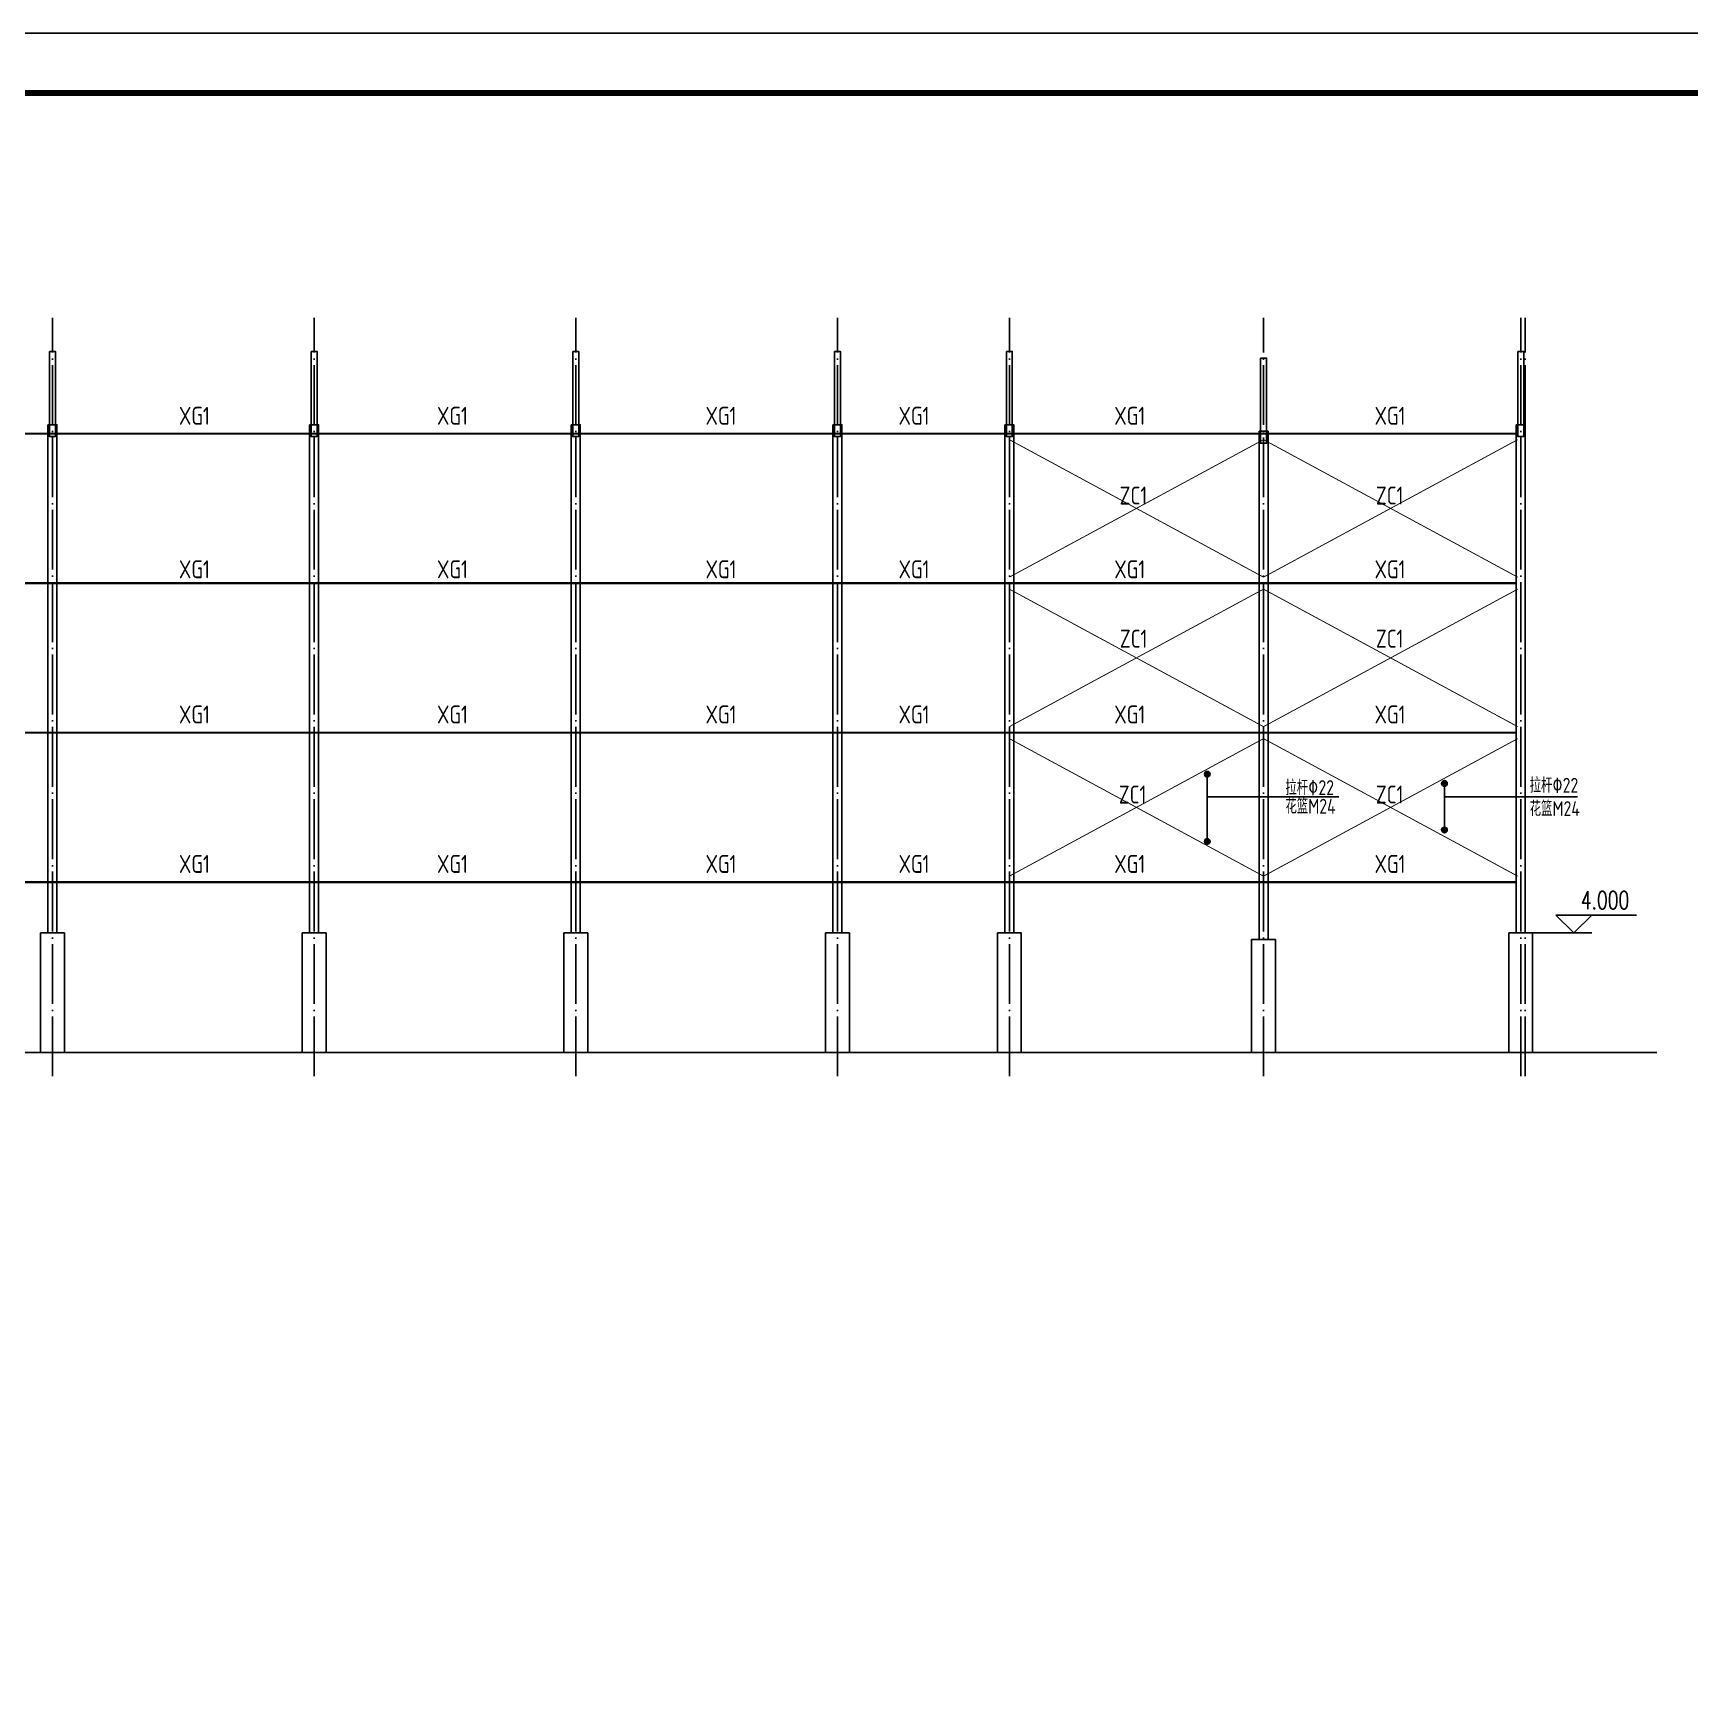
# Model space of a CAD drawing. Extents: x 69728788 to 150676229, y 15322671 to 43663798.
# Drawn here: x 75168043 to 75223446, y 19984194 to 20039303 of the extents above; entities that cross this region are included whole.
import ezdxf
from ezdxf.enums import TextEntityAlignment as Align

# ---------------------------------------------------------------- set-up
doc = ezdxf.new("R2010")
doc.units = 0
doc.header["$LTSCALE"] = 1000
doc.header["$MEASUREMENT"] = 0
doc.linetypes.add('DOTE', pattern=[2.42, 2, -0.2, 0.02, -0.2])
doc.layers.get('0').update_dxf_attribs({"linetype": 'CONTINUOUS'})
for name, color, linetype in [('AXIS', 3, 'CONTINUOUS'), ('DIM_ELEV', 3, 'CONTINUOUS'), ('DOTE', 251, 'DOTE'), ('PUB_DIM', 3, 'CONTINUOUS'), ('PUB_TEXT', 7, 'CONTINUOUS'), ('PUB_TITLE', 4, 'CONTINUOUS'), ('S', 2, 'CONTINUOUS'), ('钢柱', 3, 'CONTINUOUS')]:
    doc.layers.add(name, color=color, linetype=linetype)
doc.styles.add('_HZDX', font='atssdeng.shx', dxfattribs={"width": 0.8, "bigfont": 'atssdchn.shx'})
doc.styles.add('_TCH_DIM', font='SIMPLEX', dxfattribs={"bigfont": 'GBCBIG'})
doc.styles.add('TSSD_Rein', font='atssdeng.shx', dxfattribs={"width": 0.7, "bigfont": 'atssdchn.shx'})

msp = doc.modelspace()

# ---------------------------------------------------------------- hatches: boundary and pattern name
at = {"layer": 'PUB_DIM'}
for points in [[(75207402.5, 20014519.5, -1), (75207214.8, 20014519.5, -1)], [(75215333.3, 20014209.2, -1), (75215145.6, 20014209.2, -1)], [(75207402.5, 20012270.1, -1), (75207214.8, 20012270.1, -1)], [(75215333.3, 20012652.4, -1), (75215145.6, 20012652.4, -1)]]:
    msp.add_hatch(color=256, dxfattribs=at).paths.add_polyline_path(points)

# ---------------------------------------------------------------- linework, layer by layer
at = {"const_width": 50}
msp.add_lwpolyline([(75122867.6, 20005207.5), (75222343.7, 20005207.5)], dxfattribs=at)
at = {"layer": 'AXIS'}
msp.add_line((75218188.5, 20009207.5), (75220166.8, 20009207.5), dxfattribs=at)
at = {"layer": 'DIM_ELEV'}
for p, q in [((75219566.8, 20009207.5), (75218966.8, 20009807.5)), ((75218966.8, 20009807.5), (75221663.8, 20009807.5)), ((75219566.8, 20009207.5), (75220166.8, 20009807.5))]:
    msp.add_line(p, q, dxfattribs=at)
at = {"layer": 'DOTE'}
for p, q in [((75168688.5, 20004418.5), (75168688.5, 20029783.4)), ((75177438.5, 20004418.5), (75177438.5, 20029783.4)), ((75186188.5, 20004418.5), (75186188.5, 20029783.4)), ((75194938.5, 20004418.5), (75194938.5, 20029783.4)), ((75200688.5, 20004418.5), (75200688.5, 20029783.4)), ((75209188.5, 20004418.5), (75209188.5, 20029783.4)), ((75217788.5, 20004418.5), (75217788.5, 20029783.4)), ((75217938.5, 20004418.5), (75217938.5, 20029783.4)), ((75124688.5, 20005207.5), (75218688.5, 20005207.5))]:
    msp.add_line(p, q, dxfattribs=at)
at = {"layer": 'PUB_DIM'}
for p, q in [((75207308.7, 20012270.1), (75207308.7, 20014575.3)), ((75215239.5, 20012652.4), (75215239.5, 20014265.1)), ((75207308.7, 20013763.4), (75211712.2, 20013763.4)), ((75215239.5, 20013763.4), (75219691.2, 20013763.4))]:
    msp.add_line(p, q, dxfattribs=at)
for centre in [(75207308.7, 20014519.5), (75215239.5, 20014209.2), (75207308.7, 20012270.1), (75215239.5, 20012652.4)]:
    msp.add_circle(centre, 93.9, dxfattribs=at)
at = {"layer": 'PUB_TITLE'}
msp.add_lwpolyline([(75107584.3, 19920502.8), (75275784.3, 19920502.8), (75275784.3, 20039302.8), (75107584.3, 20039302.8)], close=True, dxfattribs=at)
at = {"layer": 'PUB_TITLE', "const_width": 200}
msp.add_lwpolyline([(75112584.3, 19922502.8), (75273784.3, 19922502.8), (75273784.3, 20037302.8), (75112584.3, 20037302.8)], close=True, dxfattribs=at)
at = {"layer": 'PUB_TITLE', "const_width": 30}
for points in [[(75209188.5, 20021107.5), (75200688.5, 20025707.5)], [(75209188.5, 20025707.5), (75200688.5, 20021107.5)], [(75217688.5, 20021107.5), (75209188.5, 20025707.5)], [(75217688.5, 20025707.5), (75209188.5, 20021107.5)], [(75209188.5, 20016107.5), (75200688.5, 20020707.5)], [(75209188.5, 20020707.5), (75200688.5, 20016107.5)], [(75217688.5, 20016107.5), (75209188.5, 20020707.5)], [(75217688.5, 20020707.5), (75209188.5, 20016107.5)], [(75209188.5, 20011107.5), (75200688.5, 20015707.5)], [(75209188.5, 20015707.5), (75200688.5, 20011107.5)], [(75217688.5, 20011107.5), (75209188.5, 20015707.5)], [(75217688.5, 20015707.5), (75209188.5, 20011107.5)]]:
    msp.add_lwpolyline(points, dxfattribs=at)
at = {"layer": 'S', "ltscale": 100, "const_width": 70}
for points in [[(75125763.5, 20025907.5), (75217638.5, 20025907.5)], [(75125763.5, 20020907.5), (75217638.5, 20020907.5)], [(75125763.5, 20015907.5), (75217638.5, 20015907.5)], [(75125763.5, 20010907.5), (75217638.5, 20010907.5)]]:
    msp.add_lwpolyline(points, dxfattribs=at)
at = {"layer": '钢柱'}
for points in [[(75168588.5, 20028657.5), (75168788.5, 20028657.5), (75168788.5, 20025807.5), (75168588.5, 20025807.5)], [(75177338.5, 20028657.5), (75177538.5, 20028657.5), (75177538.5, 20025807.5), (75177338.5, 20025807.5)], [(75186088.5, 20028657.5), (75186288.5, 20028657.5), (75186288.5, 20025807.5), (75186088.5, 20025807.5)], [(75194838.5, 20028657.5), (75195038.5, 20028657.5), (75195038.5, 20025807.5), (75194838.5, 20025807.5)], [(75200588.5, 20028657.5), (75200788.5, 20028657.5), (75200788.5, 20025807.5), (75200588.5, 20025807.5)], [(75209088.5, 20028435.8), (75209288.5, 20028435.8), (75209288.5, 20025585.8), (75209088.5, 20025585.8)], [(75217688.5, 20028657.5), (75217888.5, 20028657.5), (75217888.5, 20025807.5), (75217688.5, 20025807.5)], [(75168538.5, 20026207.5), (75168838.5, 20026207.5), (75168838.5, 20009207.5), (75168538.5, 20009207.5)], [(75177288.5, 20026207.5), (75177588.5, 20026207.5), (75177588.5, 20009207.5), (75177288.5, 20009207.5)], [(75186038.5, 20026207.5), (75186338.5, 20026207.5), (75186338.5, 20009207.5), (75186038.5, 20009207.5)], [(75194788.5, 20026207.5), (75195088.5, 20026207.5), (75195088.5, 20009207.5), (75194788.5, 20009207.5)], [(75200538.5, 20026207.5), (75200838.5, 20026207.5), (75200838.5, 20009207.5), (75200538.5, 20009207.5)], [(75217638.5, 20026207.5), (75217938.5, 20026207.5), (75217938.5, 20009207.5), (75217638.5, 20009207.5)], [(75209038.5, 20025985.8), (75209338.5, 20025985.8), (75209338.5, 20008985.8), (75209038.5, 20008985.8)], [(75168288.5, 20009207.5), (75169088.5, 20009207.5), (75169088.5, 20005207.5), (75168288.5, 20005207.5)], [(75177038.5, 20009207.5), (75177838.5, 20009207.5), (75177838.5, 20005207.5), (75177038.5, 20005207.5)], [(75185788.5, 20009207.5), (75186588.5, 20009207.5), (75186588.5, 20005207.5), (75185788.5, 20005207.5)], [(75194538.5, 20009207.5), (75195338.5, 20009207.5), (75195338.5, 20005207.5), (75194538.5, 20005207.5)], [(75200288.5, 20009207.5), (75201088.5, 20009207.5), (75201088.5, 20005207.5), (75200288.5, 20005207.5)], [(75208788.5, 20008985.8), (75209588.5, 20008985.8), (75209588.5, 20005207.5), (75208788.5, 20005207.5)], [(75217388.5, 20009207.5), (75218188.5, 20009207.5), (75218188.5, 20005207.5), (75217388.5, 20005207.5)]]:
    msp.add_lwpolyline(points, close=True, dxfattribs=at)

# ---------------------------------------------------------------- texts
at = {"layer": 'PUB_TEXT', "style": 'TSSD_Rein', "width": 0.8}
for p in [(75173435.6, 20026505.8), (75182065.5, 20026505.8), (75191045.3, 20026505.8), (75197500, 20026505.8), (75204715, 20026505.8), (75213418.9, 20026505.8), (75173435.6, 20021371.8), (75182065.5, 20021371.8), (75191045.3, 20021371.8), (75197500, 20021371.8), (75204715, 20021371.8), (75213418.9, 20021371.8), (75173435.6, 20016516.7), (75182065.5, 20016516.7), (75191045.3, 20016516.7), (75197500, 20016516.7), (75204715, 20016516.7), (75213418.9, 20016516.7), (75173435.6, 20011516.7), (75182065.5, 20011516.7), (75191045.3, 20011516.7), (75197500, 20011516.7), (75204715, 20011516.7), (75213418.9, 20011516.7)]:
    msp.add_text('XG1', height=600, dxfattribs=at).set_placement(p, align=Align.MIDDLE)
at = {"layer": 'PUB_TEXT'}
for s, height, style, width, p in [('ZC1', 600, 'TSSD_Rein', 0.8, (75204377.9, 20023537.5)), ('ZC1', 600, 'TSSD_Rein', 0.8, (75212946.8, 20023537.5)), ('ZC1', 600, 'TSSD_Rein', 0.8, (75204383.8, 20018749.5)), ('ZC1', 600, 'TSSD_Rein', 0.8, (75212946.8, 20018749.5)), ('拉杆%%13022', 500, '_HZDX', 0.8, (75218089.3, 20013896.6)), ('ZC1', 600, 'TSSD_Rein', 0.8, (75204350.5, 20013537.5)), ('拉杆%%13022', 500, '_HZDX', 0.8, (75209922.2, 20013818.3)), ('ZC1', 600, 'TSSD_Rein', 0.8, (75212946.8, 20013537.5)), ('花篮M24', 500, '_HZDX', 0.8, (75209922.2, 20013195.2)), ('花篮M24', 500, '_HZDX', 0.8, (75218089.3, 20013116.9)), ('4.000', 595, '_TCH_DIM', 0.705882, (75219799.7, 20010007.5))]:
    msp.add_text(s, height=height, dxfattribs=dict(at, style=style, width=width)).set_placement(p)

doc.saveas('drawing.dxf')
